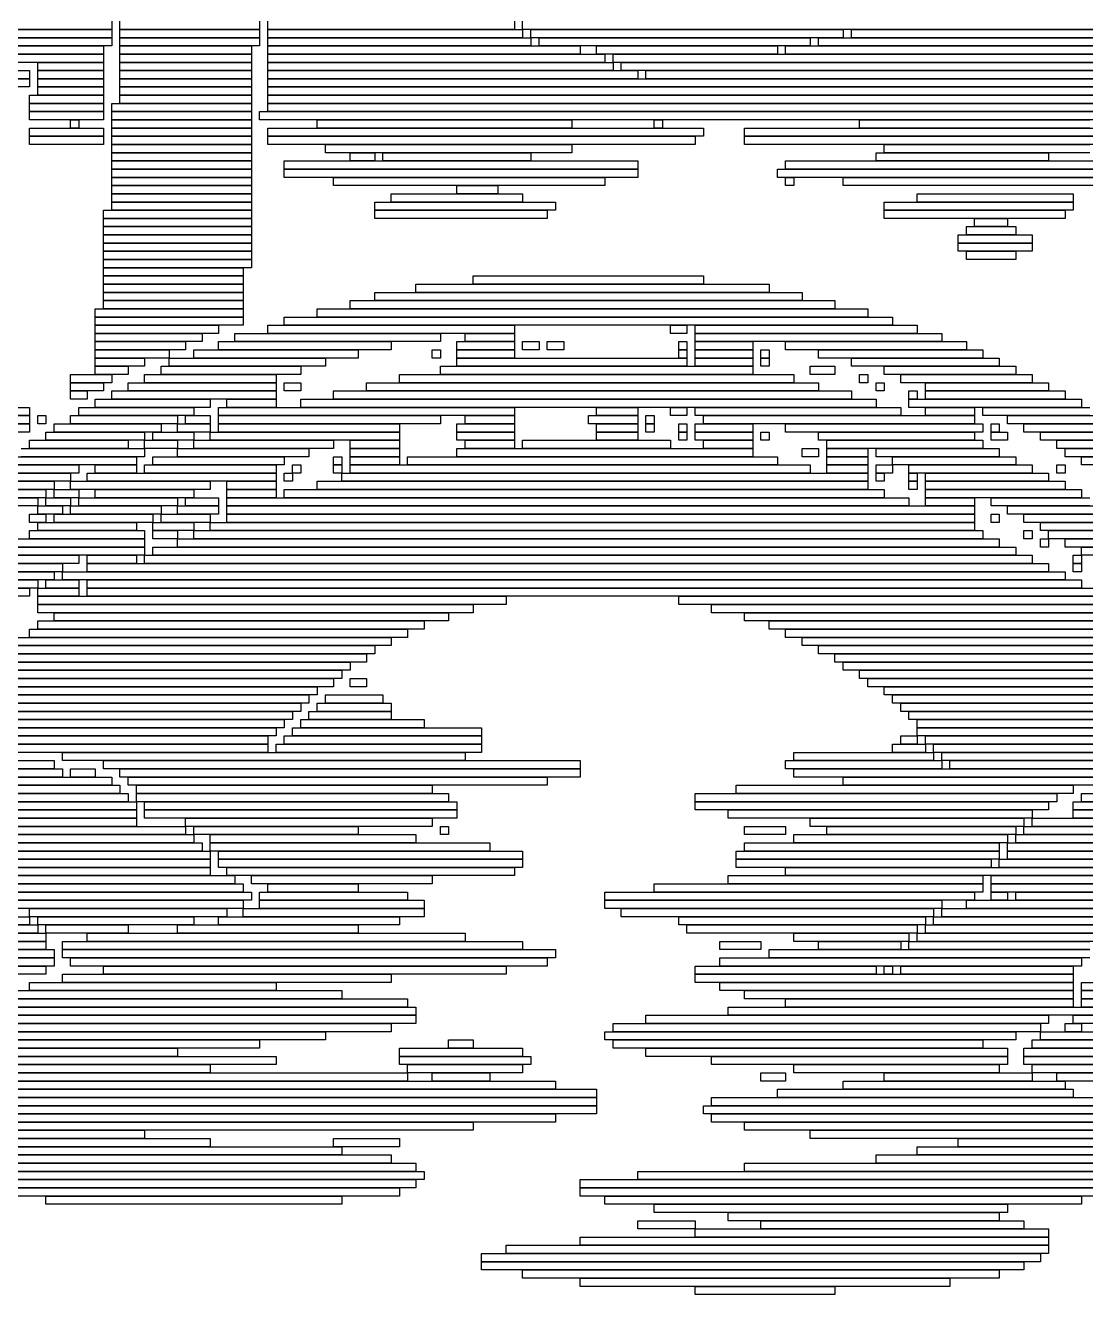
# Model space of a CAD drawing. Extents: x 291 to 733, y 317 to 719.
# Drawn here: x 405.5 to 534.5, y 317 to 471.5 of the extents above; entities that cross this region are included whole.
import ezdxf

# ---------------------------------------------------------------- set-up
doc = ezdxf.new("R2010")
doc.units = 0

msp = doc.modelspace()

# ---------------------------------------------------------------- linework, layer by layer
for p, q in [((416, 472), (416, 471)), ((417, 471), (417, 472)), ((434, 472), (434, 471)), ((435, 471), (435, 472)), ((465, 472), (465, 471)), ((466, 471), (466, 472)), ((381, 471), (416, 471)), ((416, 470), (381, 470)), ((381, 470), (416, 470)), ((416, 471), (385, 471)), ((416, 471), (416, 470)), ((416, 470), (416, 469)), ((434, 471), (417, 471)), ((417, 471), (434, 471)), ((417, 470), (417, 471)), ((434, 470), (417, 470)), ((417, 470), (434, 470)), ((417, 469), (417, 470)), ((434, 471), (434, 470)), ((434, 470), (434, 469)), ((465, 471), (435, 471)), ((435, 471), (466, 471)), ((435, 470), (435, 471)), ((466, 470), (435, 470)), ((435, 470), (467, 470)), ((435, 469), (435, 470)), ((543, 471), (466, 471)), ((466, 471), (466, 470)), ((467, 471), (505, 471)), ((467, 470), (467, 471)), ((505, 470), (467, 470)), ((467, 470), (467, 469)), ((468, 470), (501, 470)), ((468, 469), (468, 470)), ((501, 470), (501, 469)), ((502, 470), (543, 470)), ((502, 469), (502, 470)), ((505, 471), (505, 470)), ((506, 471), (543, 471)), ((506, 470), (506, 471)), ((543, 470), (506, 470)), ((416, 469), (381, 469)), ((381, 469), (415, 469)), ((415, 469), (415, 468)), ((434, 469), (417, 469)), ((417, 469), (433, 469)), ((417, 468), (417, 469)), ((433, 469), (433, 468)), ((467, 469), (435, 469)), ((435, 469), (473, 469)), ((435, 468), (435, 469)), ((501, 469), (468, 469)), ((473, 469), (473, 468)), ((475, 469), (497, 469)), ((475, 468), (475, 469)), ((497, 469), (497, 468)), ((498, 469), (543, 469)), ((498, 468), (498, 469)), ((543, 469), (502, 469)), ((415, 468), (381, 468)), ((384, 468), (415, 468)), ((415, 467), (384, 467)), ((407, 467), (415, 467)), ((407, 466), (407, 467)), ((415, 468), (415, 467)), ((415, 467), (415, 466)), ((433, 468), (417, 468)), ((417, 468), (433, 468)), ((417, 467), (417, 468)), ((433, 467), (417, 467)), ((417, 467), (433, 467)), ((417, 466), (417, 467)), ((433, 468), (433, 467)), ((433, 467), (433, 466)), ((473, 468), (435, 468)), ((435, 468), (476, 468)), ((435, 467), (435, 468)), ((476, 467), (435, 467)), ((435, 467), (477, 467)), ((435, 466), (435, 467)), ((497, 468), (475, 468)), ((476, 468), (476, 467)), ((477, 468), (543, 468)), ((477, 467), (477, 468)), ((543, 467), (477, 467)), ((477, 467), (477, 466)), ((478, 467), (543, 467)), ((478, 466), (478, 467)), ((543, 468), (498, 468)), ((404, 466), (406, 466)), ((406, 466), (406, 465)), ((415, 466), (407, 466)), ((407, 466), (415, 466)), ((407, 465), (407, 466)), ((415, 466), (415, 465)), ((433, 466), (417, 466)), ((417, 466), (433, 466)), ((417, 465), (417, 466)), ((433, 466), (433, 465)), ((477, 466), (435, 466)), ((435, 466), (480, 466)), ((435, 465), (435, 466)), ((543, 466), (478, 466)), ((480, 466), (480, 465)), ((481, 466), (543, 466)), ((481, 465), (481, 466)), ((403, 465), (406, 465)), ((406, 464), (403, 464)), ((406, 465), (404, 465)), ((406, 465), (406, 464)), ((415, 465), (407, 465)), ((407, 465), (415, 465)), ((407, 464), (407, 465)), ((415, 464), (407, 464)), ((407, 464), (415, 464)), ((407, 463), (407, 464)), ((415, 465), (415, 464)), ((415, 464), (415, 463)), ((433, 465), (417, 465)), ((417, 465), (433, 465)), ((417, 464), (417, 465)), ((433, 464), (417, 464)), ((417, 464), (433, 464)), ((417, 463), (417, 464)), ((433, 465), (433, 464)), ((433, 464), (433, 463)), ((480, 465), (435, 465)), ((435, 465), (544, 465)), ((435, 464), (435, 465)), ((544, 464), (435, 464)), ((435, 464), (544, 464)), ((435, 463), (435, 464)), ((543, 465), (481, 465)), ((406, 463), (415, 463)), ((406, 462), (406, 463)), ((415, 462), (406, 462)), ((406, 462), (415, 462)), ((406, 461), (406, 462)), ((415, 463), (407, 463)), ((415, 463), (415, 462)), ((415, 462), (415, 461)), ((416, 462), (433, 462)), ((416, 461), (416, 462)), ((433, 463), (417, 463)), ((417, 463), (433, 463)), ((417, 462), (417, 463)), ((433, 462), (417, 462)), ((433, 463), (433, 462)), ((433, 462), (433, 461)), ((544, 463), (435, 463)), ((435, 463), (544, 463)), ((435, 462), (435, 463)), ((544, 462), (435, 462)), ((435, 462), (544, 462)), ((435, 461), (435, 462)), ((415, 461), (406, 461)), ((406, 461), (415, 461)), ((406, 460), (406, 461)), ((415, 461), (415, 460)), ((433, 461), (416, 461)), ((416, 461), (433, 461)), ((416, 460), (416, 461)), ((433, 461), (433, 460)), ((434, 461), (544, 461)), ((434, 460), (434, 461)), ((544, 461), (435, 461)), ((415, 460), (406, 460)), ((406, 459), (415, 459)), ((406, 458), (406, 459)), ((411, 460), (412, 460)), ((411, 459), (411, 460)), ((412, 459), (411, 459)), ((412, 460), (412, 459)), ((415, 459), (415, 458)), ((433, 460), (416, 460)), ((416, 460), (433, 460)), ((416, 459), (416, 460)), ((433, 459), (416, 459)), ((416, 459), (433, 459)), ((416, 458), (416, 459)), ((433, 460), (433, 459)), ((433, 459), (433, 458)), ((544, 460), (434, 460)), ((435, 459), (488, 459)), ((435, 458), (435, 459)), ((441, 460), (472, 460)), ((441, 459), (441, 460)), ((472, 459), (441, 459)), ((472, 460), (472, 459)), ((482, 460), (483, 460)), ((482, 459), (482, 460)), ((483, 459), (482, 459)), ((483, 460), (483, 459)), ((488, 459), (488, 458)), ((493, 459), (544, 459)), ((493, 458), (493, 459)), ((507, 460), (535, 460)), ((507, 459), (507, 460)), ((535, 459), (507, 459)), ((415, 458), (406, 458)), ((406, 458), (415, 458)), ((406, 457), (406, 458)), ((415, 458), (415, 457)), ((433, 458), (416, 458)), ((416, 458), (433, 458)), ((416, 457), (416, 458)), ((433, 458), (433, 457)), ((488, 458), (435, 458)), ((435, 458), (487, 458)), ((435, 457), (435, 458)), ((487, 458), (487, 457)), ((544, 458), (493, 458)), ((493, 458), (543, 458)), ((493, 457), (493, 458)), ((415, 457), (406, 457)), ((433, 457), (416, 457)), ((416, 457), (433, 457)), ((416, 456), (416, 457)), ((433, 456), (416, 456)), ((416, 456), (433, 456)), ((416, 455), (416, 456)), ((433, 457), (433, 456)), ((433, 456), (433, 455)), ((487, 457), (435, 457)), ((442, 457), (472, 457)), ((442, 456), (442, 457)), ((472, 456), (442, 456)), ((445, 456), (448, 456)), ((445, 455), (445, 456)), ((448, 456), (448, 455)), ((449, 456), (467, 456)), ((449, 455), (449, 456)), ((467, 456), (467, 455)), ((472, 457), (472, 456)), ((543, 457), (493, 457)), ((509, 456), (530, 456)), ((509, 455), (509, 456)), ((510, 457), (535, 457)), ((510, 456), (510, 457)), ((535, 456), (510, 456)), ((530, 456), (530, 455)), ((433, 455), (416, 455)), ((416, 455), (433, 455)), ((416, 454), (416, 455)), ((433, 455), (433, 454)), ((437, 455), (480, 455)), ((437, 454), (437, 455)), ((448, 455), (445, 455)), ((467, 455), (449, 455)), ((480, 455), (480, 454)), ((498, 455), (541, 455)), ((498, 454), (498, 455)), ((530, 455), (509, 455)), ((433, 454), (416, 454)), ((416, 454), (433, 454)), ((416, 453), (416, 454)), ((433, 453), (416, 453)), ((416, 453), (433, 453)), ((416, 452), (416, 453)), ((433, 454), (433, 453)), ((433, 453), (433, 452)), ((480, 454), (437, 454)), ((437, 454), (480, 454)), ((437, 453), (437, 454)), ((480, 453), (437, 453)), ((443, 453), (476, 453)), ((443, 452), (443, 453)), ((476, 453), (476, 452)), ((480, 454), (480, 453)), ((497, 454), (542, 454)), ((497, 453), (497, 454)), ((542, 453), (497, 453)), ((541, 454), (498, 454)), ((498, 453), (499, 453)), ((498, 452), (498, 453)), ((499, 453), (499, 452)), ((505, 453), (539, 453)), ((505, 452), (505, 453)), ((433, 452), (416, 452)), ((416, 452), (433, 452)), ((416, 451), (416, 452)), ((433, 452), (433, 451)), ((476, 452), (443, 452)), ((458, 452), (463, 452)), ((458, 451), (458, 452)), ((463, 452), (463, 451)), ((499, 452), (498, 452)), ((539, 452), (505, 452)), ((433, 451), (416, 451)), ((416, 451), (433, 451)), ((416, 450), (416, 451)), ((433, 450), (416, 450)), ((416, 450), (433, 450)), ((416, 449), (416, 450)), ((433, 451), (433, 450)), ((433, 450), (433, 449)), ((448, 450), (470, 450)), ((448, 449), (448, 450)), ((450, 451), (466, 451)), ((450, 450), (450, 451)), ((466, 450), (450, 450)), ((463, 451), (458, 451)), ((466, 451), (466, 450)), ((470, 450), (470, 449)), ((510, 450), (533, 450)), ((510, 449), (510, 450)), ((514, 451), (533, 451)), ((514, 450), (514, 451)), ((533, 450), (514, 450)), ((533, 451), (533, 450)), ((533, 450), (533, 449)), ((415, 449), (433, 449)), ((415, 448), (415, 449)), ((433, 449), (416, 449)), ((433, 449), (433, 448)), ((470, 449), (448, 449)), ((448, 449), (469, 449)), ((448, 448), (448, 449)), ((469, 449), (469, 448)), ((533, 449), (510, 449)), ((510, 449), (532, 449)), ((510, 448), (510, 449)), ((532, 449), (532, 448)), ((433, 448), (415, 448)), ((415, 448), (433, 448)), ((415, 447), (415, 448)), ((433, 447), (415, 447)), ((415, 447), (433, 447)), ((415, 446), (415, 447)), ((433, 448), (433, 447)), ((433, 447), (433, 446)), ((469, 448), (448, 448)), ((532, 448), (510, 448)), ((520, 447), (526, 447)), ((520, 446), (520, 447)), ((521, 448), (525, 448)), ((521, 447), (521, 448)), ((525, 447), (521, 447)), ((525, 448), (525, 447)), ((526, 447), (526, 446)), ((433, 446), (415, 446)), ((415, 446), (433, 446)), ((415, 445), (415, 446)), ((433, 445), (415, 445)), ((415, 445), (433, 445)), ((415, 444), (415, 445)), ((433, 446), (433, 445)), ((433, 445), (433, 444)), ((519, 446), (528, 446)), ((519, 445), (519, 446)), ((528, 445), (519, 445)), ((519, 445), (528, 445)), ((519, 444), (519, 445)), ((526, 446), (520, 446)), ((528, 446), (528, 445)), ((528, 445), (528, 444)), ((433, 444), (415, 444)), ((415, 444), (433, 444)), ((415, 443), (415, 444)), ((433, 444), (433, 443)), ((528, 444), (519, 444)), ((520, 444), (526, 444)), ((520, 443), (520, 444)), ((526, 444), (526, 443)), ((433, 443), (415, 443)), ((415, 443), (433, 443)), ((415, 442), (415, 443)), ((433, 442), (415, 442)), ((415, 442), (432, 442)), ((415, 441), (415, 442)), ((432, 442), (432, 441)), ((433, 443), (433, 442)), ((526, 443), (520, 443)), ((432, 441), (415, 441)), ((415, 441), (432, 441)), ((415, 440), (415, 441)), ((432, 441), (432, 440)), ((460, 441), (488, 441)), ((460, 440), (460, 441)), ((488, 441), (488, 440)), ((432, 440), (415, 440)), ((415, 440), (432, 440)), ((415, 439), (415, 440)), ((432, 439), (415, 439)), ((415, 439), (432, 439)), ((415, 438), (415, 439)), ((432, 440), (432, 439)), ((432, 439), (432, 438)), ((448, 439), (500, 439)), ((448, 438), (448, 439)), ((453, 440), (496, 440)), ((453, 439), (453, 440)), ((496, 439), (453, 439)), ((488, 440), (460, 440)), ((496, 440), (496, 439)), ((500, 439), (500, 438)), ((432, 438), (415, 438)), ((415, 438), (432, 438)), ((415, 437), (415, 438)), ((432, 438), (432, 437)), ((445, 438), (504, 438)), ((445, 437), (445, 438)), ((500, 438), (448, 438)), ((504, 438), (504, 437)), ((414, 437), (432, 437)), ((414, 436), (414, 437)), ((432, 436), (414, 436)), ((414, 436), (432, 436)), ((414, 435), (414, 436)), ((432, 437), (415, 437)), ((432, 437), (432, 436)), ((432, 436), (432, 435)), ((437, 436), (511, 436)), ((437, 435), (437, 436)), ((441, 437), (508, 437)), ((441, 436), (441, 437)), ((508, 436), (441, 436)), ((504, 437), (445, 437)), ((508, 437), (508, 436)), ((511, 436), (511, 435)), ((432, 435), (414, 435)), ((414, 435), (429, 435)), ((414, 434), (414, 435)), ((429, 435), (429, 434)), ((435, 435), (465, 435)), ((435, 434), (435, 435)), ((511, 435), (437, 435)), ((465, 435), (465, 434)), ((484, 435), (486, 435)), ((484, 434), (484, 435)), ((486, 435), (486, 434)), ((487, 435), (514, 435)), ((487, 434), (487, 435)), ((514, 435), (514, 434)), ((429, 434), (414, 434)), ((414, 434), (427, 434)), ((414, 433), (414, 434)), ((427, 433), (414, 433)), ((414, 433), (425, 433)), ((414, 432), (414, 433)), ((425, 433), (425, 432)), ((427, 434), (427, 433)), ((429, 433), (450, 433)), ((429, 432), (429, 433)), ((431, 434), (456, 434)), ((431, 433), (431, 434)), ((456, 433), (431, 433)), ((465, 434), (435, 434)), ((450, 433), (450, 432)), ((456, 434), (456, 433)), ((458, 433), (465, 433)), ((458, 432), (458, 433)), ((459, 434), (465, 434)), ((459, 433), (459, 434)), ((465, 433), (459, 433)), ((465, 434), (465, 433)), ((465, 433), (465, 432)), ((466, 433), (468, 433)), ((466, 432), (466, 433)), ((468, 433), (468, 432)), ((469, 433), (471, 433)), ((469, 432), (469, 433)), ((471, 433), (471, 432)), ((486, 434), (484, 434)), ((485, 433), (486, 433)), ((485, 432), (485, 433)), ((486, 433), (486, 432)), ((514, 434), (487, 434)), ((487, 434), (517, 434)), ((487, 433), (487, 434)), ((517, 433), (487, 433)), ((487, 433), (494, 433)), ((487, 432), (487, 433)), ((494, 433), (494, 432)), ((498, 433), (520, 433)), ((498, 432), (498, 433)), ((517, 434), (517, 433)), ((520, 433), (520, 432)), ((425, 432), (414, 432)), ((414, 432), (423, 432)), ((414, 431), (414, 432)), ((423, 432), (423, 431)), ((426, 432), (446, 432)), ((426, 431), (426, 432)), ((450, 432), (429, 432)), ((446, 432), (446, 431)), ((455, 432), (456, 432)), ((455, 431), (455, 432)), ((456, 432), (456, 431)), ((465, 432), (458, 432)), ((458, 432), (465, 432)), ((458, 431), (458, 432)), ((465, 432), (465, 431)), ((468, 432), (466, 432)), ((471, 432), (469, 432)), ((486, 432), (485, 432)), ((485, 432), (486, 432)), ((485, 431), (485, 432)), ((486, 432), (486, 431)), ((494, 432), (487, 432)), ((487, 432), (494, 432)), ((487, 431), (487, 432)), ((494, 432), (494, 431)), ((495, 432), (496, 432)), ((495, 431), (495, 432)), ((496, 432), (496, 431)), ((520, 432), (498, 432)), ((502, 432), (522, 432)), ((502, 431), (502, 432)), ((522, 432), (522, 431)), ((423, 431), (414, 431)), ((414, 431), (420, 431)), ((414, 430), (414, 431)), ((420, 430), (414, 430)), ((414, 430), (418, 430)), ((414, 429), (414, 430)), ((418, 430), (418, 429)), ((420, 431), (420, 430)), ((422, 430), (439, 430)), ((422, 429), (422, 430)), ((423, 431), (442, 431)), ((423, 430), (423, 431)), ((442, 430), (423, 430)), ((446, 431), (426, 431)), ((439, 430), (439, 429)), ((442, 431), (442, 430)), ((456, 431), (455, 431)), ((456, 430), (494, 430)), ((456, 429), (456, 430)), ((465, 431), (458, 431)), ((458, 431), (486, 431)), ((458, 430), (458, 431)), ((486, 430), (458, 430)), ((486, 431), (485, 431)), ((486, 431), (486, 430)), ((494, 431), (487, 431)), ((487, 431), (494, 431)), ((487, 430), (487, 431)), ((494, 430), (487, 430)), ((494, 431), (494, 430)), ((494, 430), (494, 429)), ((496, 431), (495, 431)), ((495, 431), (496, 431)), ((495, 430), (495, 431)), ((496, 430), (495, 430)), ((496, 431), (496, 430)), ((501, 430), (504, 430)), ((501, 429), (501, 430)), ((522, 431), (502, 431)), ((504, 430), (504, 429)), ((506, 431), (524, 431)), ((506, 430), (506, 431)), ((524, 430), (506, 430)), ((510, 430), (526, 430)), ((510, 429), (510, 430)), ((524, 431), (524, 430)), ((526, 430), (526, 429)), ((411, 429), (416, 429)), ((411, 428), (411, 429)), ((416, 428), (411, 428)), ((411, 428), (415, 428)), ((411, 427), (411, 428)), ((418, 429), (414, 429)), ((415, 428), (415, 427)), ((416, 429), (416, 428)), ((418, 428), (436, 428)), ((418, 427), (418, 428)), ((420, 429), (436, 429)), ((420, 428), (420, 429)), ((436, 428), (420, 428)), ((439, 429), (422, 429)), ((436, 429), (436, 428)), ((436, 428), (436, 427)), ((437, 428), (439, 428)), ((437, 427), (437, 428)), ((439, 428), (439, 427)), ((447, 428), (502, 428)), ((447, 427), (447, 428)), ((451, 429), (499, 429)), ((451, 428), (451, 429)), ((499, 428), (451, 428)), ((494, 429), (456, 429)), ((499, 429), (499, 428)), ((504, 429), (501, 429)), ((502, 428), (502, 427)), ((507, 429), (508, 429)), ((507, 428), (507, 429)), ((508, 428), (507, 428)), ((508, 429), (508, 428)), ((509, 428), (510, 428)), ((509, 427), (509, 428)), ((526, 429), (510, 429)), ((510, 428), (510, 427)), ((512, 429), (528, 429)), ((512, 428), (512, 429)), ((528, 428), (512, 428)), ((515, 428), (530, 428)), ((515, 427), (515, 428)), ((528, 429), (528, 428)), ((530, 428), (530, 427)), ((415, 427), (411, 427)), ((411, 427), (413, 427)), ((411, 426), (411, 427)), ((413, 427), (413, 426)), ((416, 427), (436, 427)), ((416, 426), (416, 427)), ((436, 427), (418, 427)), ((436, 427), (436, 426)), ((439, 427), (437, 427)), ((443, 427), (506, 427)), ((443, 426), (443, 427)), ((502, 427), (447, 427)), ((506, 427), (506, 426)), ((510, 427), (509, 427)), ((513, 427), (514, 427)), ((513, 426), (513, 427)), ((514, 427), (514, 426)), ((530, 427), (515, 427)), ((515, 427), (532, 427)), ((515, 426), (515, 427)), ((532, 427), (532, 426)), ((363, 425), (406, 425)), ((406, 425), (406, 424)), ((413, 426), (411, 426)), ((412, 425), (426, 425)), ((412, 424), (412, 425)), ((414, 426), (428, 426)), ((414, 425), (414, 426)), ((428, 425), (414, 425)), ((436, 426), (416, 426)), ((426, 425), (426, 424)), ((428, 426), (428, 425)), ((429, 425), (465, 425)), ((429, 424), (429, 425)), ((430, 426), (436, 426)), ((430, 425), (430, 426)), ((436, 425), (430, 425)), ((436, 426), (436, 425)), ((439, 426), (509, 426)), ((439, 425), (439, 426)), ((509, 425), (439, 425)), ((506, 426), (443, 426)), ((465, 425), (465, 424)), ((475, 425), (480, 425)), ((475, 424), (475, 425)), ((480, 425), (480, 424)), ((484, 425), (486, 425)), ((484, 424), (484, 425)), ((486, 425), (486, 424)), ((487, 425), (512, 425)), ((487, 424), (487, 425)), ((509, 426), (509, 425)), ((512, 425), (512, 424)), ((514, 426), (513, 426)), ((513, 426), (534, 426)), ((513, 425), (513, 426)), ((534, 425), (513, 425)), ((532, 426), (515, 426)), ((515, 425), (521, 425)), ((515, 424), (515, 425)), ((521, 425), (521, 424)), ((522, 425), (535, 425)), ((522, 424), (522, 425)), ((534, 426), (534, 425)), ((406, 424), (363, 424)), ((371, 424), (406, 424)), ((406, 424), (406, 423)), ((407, 424), (408, 424)), ((407, 423), (407, 424)), ((408, 424), (408, 423)), ((411, 424), (424, 424)), ((411, 423), (411, 424)), ((426, 424), (412, 424)), ((424, 424), (424, 423)), ((425, 424), (428, 424)), ((425, 423), (425, 424)), ((428, 424), (428, 423)), ((465, 424), (429, 424)), ((429, 424), (456, 424)), ((429, 423), (429, 424)), ((456, 424), (456, 423)), ((459, 424), (465, 424)), ((459, 423), (459, 424)), ((465, 424), (465, 423)), ((474, 424), (480, 424)), ((474, 423), (474, 424)), ((480, 424), (475, 424)), ((480, 424), (480, 423)), ((481, 424), (482, 424)), ((481, 423), (481, 424)), ((482, 424), (482, 423)), ((486, 424), (484, 424)), ((512, 424), (487, 424)), ((488, 424), (521, 424)), ((488, 423), (488, 424)), ((521, 424), (515, 424)), ((521, 424), (521, 423)), ((535, 424), (522, 424)), ((525, 424), (537, 424)), ((525, 423), (525, 424)), ((370, 423), (406, 423)), ((406, 422), (370, 422)), ((406, 423), (371, 423)), ((406, 423), (406, 422)), ((408, 423), (407, 423)), ((408, 422), (420, 422)), ((408, 421), (408, 422)), ((409, 423), (422, 423)), ((409, 422), (409, 423)), ((422, 422), (409, 422)), ((424, 423), (411, 423)), ((420, 422), (420, 421)), ((421, 422), (426, 422)), ((421, 421), (421, 422)), ((422, 423), (422, 422)), ((424, 423), (428, 423)), ((424, 422), (424, 423)), ((428, 422), (424, 422)), ((428, 423), (425, 423)), ((426, 422), (426, 421)), ((428, 423), (428, 422)), ((428, 422), (451, 422)), ((428, 421), (428, 422)), ((456, 423), (429, 423)), ((429, 423), (451, 423)), ((429, 422), (429, 423)), ((451, 422), (429, 422)), ((451, 423), (451, 422)), ((451, 422), (451, 421)), ((458, 423), (465, 423)), ((458, 422), (458, 423)), ((465, 422), (458, 422)), ((458, 422), (465, 422)), ((458, 421), (458, 422)), ((465, 423), (459, 423)), ((465, 423), (465, 422)), ((465, 422), (465, 421)), ((480, 423), (474, 423)), ((475, 423), (480, 423)), ((475, 422), (475, 423)), ((480, 422), (475, 422)), ((475, 422), (480, 422)), ((475, 421), (475, 422)), ((480, 423), (480, 422)), ((480, 422), (480, 421)), ((482, 423), (481, 423)), ((481, 423), (482, 423)), ((481, 422), (481, 423)), ((482, 422), (481, 422)), ((482, 423), (482, 422)), ((485, 423), (486, 423)), ((485, 422), (485, 423)), ((486, 422), (485, 422)), ((485, 422), (486, 422)), ((485, 421), (485, 422)), ((486, 423), (486, 422)), ((486, 422), (486, 421)), ((487, 423), (494, 423)), ((487, 422), (487, 423)), ((494, 422), (487, 422)), ((487, 422), (494, 422)), ((487, 421), (487, 422)), ((521, 423), (488, 423)), ((494, 423), (494, 422)), ((494, 422), (494, 421)), ((495, 422), (496, 422)), ((495, 421), (495, 422)), ((496, 422), (496, 421)), ((498, 423), (522, 423)), ((498, 422), (498, 423)), ((522, 422), (498, 422)), ((502, 422), (521, 422)), ((502, 421), (502, 422)), ((521, 422), (521, 421)), ((522, 423), (522, 422)), ((523, 423), (524, 423)), ((523, 422), (523, 423)), ((524, 422), (523, 422)), ((523, 422), (525, 422)), ((523, 421), (523, 422)), ((524, 423), (524, 422)), ((537, 423), (525, 423)), ((525, 422), (525, 421)), ((527, 423), (539, 423)), ((527, 422), (527, 423)), ((539, 422), (527, 422)), ((529, 422), (541, 422)), ((529, 421), (529, 422)), ((406, 421), (418, 421)), ((406, 420), (406, 421)), ((420, 421), (408, 421)), ((418, 421), (418, 420)), ((420, 421), (424, 421)), ((420, 420), (420, 421)), ((426, 421), (421, 421)), ((424, 421), (424, 420)), ((426, 421), (443, 421)), ((426, 420), (426, 421)), ((451, 421), (428, 421)), ((443, 421), (443, 420)), ((445, 421), (451, 421)), ((445, 420), (445, 421)), ((451, 421), (451, 420)), ((465, 421), (458, 421)), ((459, 421), (465, 421)), ((459, 420), (459, 421)), ((465, 421), (465, 420)), ((466, 421), (484, 421)), ((466, 420), (466, 421)), ((480, 421), (475, 421)), ((484, 421), (484, 420)), ((486, 421), (485, 421)), ((494, 421), (487, 421)), ((488, 421), (494, 421)), ((488, 420), (488, 421)), ((494, 421), (494, 420)), ((496, 421), (495, 421)), ((521, 421), (502, 421)), ((503, 421), (522, 421)), ((503, 420), (503, 421)), ((522, 421), (522, 420)), ((525, 421), (523, 421)), ((541, 421), (529, 421)), ((531, 421), (542, 421)), ((531, 420), (531, 421)), ((398, 419), (419, 419)), ((405, 420), (420, 420)), ((420, 419), (405, 419)), ((418, 420), (406, 420)), ((419, 419), (419, 418)), ((424, 420), (420, 420)), ((420, 420), (420, 419)), ((421, 419), (437, 419)), ((421, 418), (421, 419)), ((424, 420), (440, 420)), ((424, 419), (424, 420)), ((440, 419), (424, 419)), ((443, 420), (426, 420)), ((437, 419), (437, 418)), ((440, 420), (440, 419)), ((443, 419), (444, 419)), ((443, 418), (443, 419)), ((444, 419), (444, 418)), ((451, 420), (445, 420)), ((445, 420), (451, 420)), ((445, 419), (445, 420)), ((451, 419), (445, 419)), ((445, 419), (451, 419)), ((445, 418), (445, 419)), ((451, 420), (451, 419)), ((451, 419), (451, 418)), ((452, 419), (497, 419)), ((452, 418), (452, 419)), ((458, 420), (494, 420)), ((458, 419), (458, 420)), ((494, 419), (458, 419)), ((465, 420), (459, 420)), ((484, 420), (466, 420)), ((494, 420), (488, 420)), ((494, 420), (494, 419)), ((497, 419), (497, 418)), ((500, 420), (502, 420)), ((500, 419), (500, 420)), ((502, 419), (500, 419)), ((502, 420), (502, 419)), ((522, 420), (503, 420)), ((503, 420), (508, 420)), ((503, 419), (503, 420)), ((508, 419), (503, 419)), ((503, 419), (508, 419)), ((503, 418), (503, 419)), ((508, 420), (508, 419)), ((508, 419), (508, 418)), ((509, 420), (524, 420)), ((509, 419), (509, 420)), ((524, 419), (509, 419)), ((511, 419), (526, 419)), ((511, 418), (511, 419)), ((524, 420), (524, 419)), ((526, 419), (526, 418)), ((542, 420), (531, 420)), ((532, 420), (543, 420)), ((532, 419), (532, 420)), ((543, 419), (532, 419)), ((534, 419), (545, 419)), ((534, 418), (534, 419)), ((397, 418), (412, 418)), ((419, 418), (398, 418)), ((412, 418), (412, 417)), ((414, 418), (419, 418)), ((414, 417), (414, 418)), ((419, 418), (419, 417)), ((420, 418), (436, 418)), ((420, 417), (420, 418)), ((437, 418), (421, 418)), ((436, 418), (436, 417)), ((438, 418), (439, 418)), ((438, 417), (438, 418)), ((439, 418), (439, 417)), ((444, 418), (443, 418)), ((443, 418), (444, 418)), ((443, 417), (443, 418)), ((444, 418), (444, 417)), ((451, 418), (445, 418)), ((445, 418), (501, 418)), ((445, 417), (445, 418)), ((497, 418), (452, 418)), ((501, 418), (501, 417)), ((508, 418), (503, 418)), ((503, 418), (508, 418)), ((503, 417), (503, 418)), ((508, 418), (508, 417)), ((509, 418), (511, 418)), ((509, 417), (509, 418)), ((526, 418), (511, 418)), ((511, 418), (511, 417)), ((513, 418), (528, 418)), ((513, 417), (513, 418)), ((528, 418), (528, 417)), ((531, 418), (532, 418)), ((531, 417), (531, 418)), ((532, 418), (532, 417)), ((545, 418), (534, 418)), ((412, 417), (397, 417)), ((398, 417), (411, 417)), ((411, 416), (398, 416)), ((398, 416), (409, 416)), ((409, 416), (409, 415)), ((411, 417), (411, 416)), ((411, 416), (428, 416)), ((411, 415), (411, 416)), ((413, 417), (436, 417)), ((413, 416), (413, 417)), ((436, 416), (413, 416)), ((419, 417), (414, 417)), ((436, 417), (420, 417)), ((428, 416), (428, 415)), ((430, 416), (436, 416)), ((430, 415), (430, 416)), ((436, 417), (436, 416)), ((436, 416), (436, 415)), ((437, 417), (438, 417)), ((437, 416), (437, 417)), ((438, 416), (437, 416)), ((439, 417), (438, 417)), ((438, 417), (438, 416)), ((441, 416), (508, 416)), ((441, 415), (441, 416)), ((444, 417), (443, 417)), ((444, 417), (508, 417)), ((444, 416), (444, 417)), ((508, 416), (444, 416)), ((501, 417), (445, 417)), ((508, 417), (503, 417)), ((508, 417), (508, 416)), ((508, 416), (508, 415)), ((511, 417), (509, 417)), ((509, 417), (510, 417)), ((509, 416), (509, 417)), ((510, 416), (509, 416)), ((510, 417), (510, 416)), ((528, 417), (513, 417)), ((513, 417), (514, 417)), ((513, 416), (513, 417)), ((514, 416), (513, 416)), ((513, 416), (514, 416)), ((513, 415), (513, 416)), ((514, 417), (514, 416)), ((514, 416), (514, 415)), ((515, 417), (530, 417)), ((515, 416), (515, 417)), ((530, 416), (515, 416)), ((515, 416), (532, 416)), ((515, 415), (515, 416)), ((530, 417), (530, 416)), ((532, 417), (531, 417)), ((532, 416), (532, 415)), ((396, 415), (408, 415)), ((409, 415), (398, 415)), ((408, 415), (408, 414)), ((409, 415), (412, 415)), ((409, 414), (409, 415)), ((428, 415), (411, 415)), ((412, 415), (412, 414)), ((414, 415), (426, 415)), ((414, 414), (414, 415)), ((426, 415), (426, 414)), ((436, 415), (430, 415)), ((430, 415), (436, 415)), ((430, 414), (430, 415)), ((436, 415), (436, 414)), ((437, 415), (510, 415)), ((437, 414), (437, 415)), ((508, 415), (441, 415)), ((510, 415), (510, 414)), ((514, 415), (513, 415)), ((532, 415), (515, 415)), ((515, 415), (534, 415)), ((515, 414), (515, 415)), ((534, 415), (534, 414)), ((408, 414), (396, 414)), ((396, 414), (407, 414)), ((407, 413), (396, 413)), ((407, 414), (407, 413)), ((407, 413), (410, 413)), ((407, 412), (407, 413)), ((408, 414), (411, 414)), ((408, 413), (408, 414)), ((411, 413), (408, 413)), ((412, 414), (409, 414)), ((410, 413), (410, 412)), ((411, 414), (411, 413)), ((411, 413), (422, 413)), ((411, 412), (411, 413)), ((412, 414), (424, 414)), ((412, 413), (412, 414)), ((424, 413), (412, 413)), ((426, 414), (414, 414)), ((422, 413), (422, 412)), ((424, 414), (424, 413)), ((424, 413), (429, 413)), ((424, 412), (424, 413)), ((425, 414), (429, 414)), ((425, 413), (425, 414)), ((429, 413), (425, 413)), ((429, 414), (429, 413)), ((429, 413), (429, 412)), ((436, 414), (430, 414)), ((430, 414), (513, 414)), ((430, 413), (430, 414)), ((513, 413), (430, 413)), ((430, 413), (521, 413)), ((430, 412), (430, 413)), ((510, 414), (437, 414)), ((513, 414), (513, 413)), ((534, 414), (515, 414)), ((515, 414), (521, 414)), ((515, 413), (515, 414)), ((521, 413), (515, 413)), ((521, 414), (521, 413)), ((521, 413), (521, 412)), ((523, 414), (535, 414)), ((523, 413), (523, 414)), ((535, 413), (523, 413)), ((525, 413), (541, 413)), ((525, 412), (525, 413)), ((406, 412), (408, 412)), ((406, 411), (406, 412)), ((408, 411), (406, 411)), ((410, 412), (407, 412)), ((407, 411), (419, 411)), ((407, 410), (407, 411)), ((408, 412), (408, 411)), ((409, 412), (421, 412)), ((409, 411), (409, 412)), ((421, 411), (409, 411)), ((422, 412), (411, 412)), ((419, 411), (419, 410)), ((421, 412), (421, 411)), ((421, 411), (426, 411)), ((421, 410), (421, 411)), ((422, 412), (428, 412)), ((422, 411), (422, 412)), ((428, 411), (422, 411)), ((429, 412), (424, 412)), ((426, 411), (426, 410)), ((428, 412), (428, 411)), ((428, 411), (521, 411)), ((428, 410), (428, 411)), ((521, 412), (430, 412)), ((430, 412), (521, 412)), ((430, 411), (430, 412)), ((521, 411), (430, 411)), ((521, 412), (521, 411)), ((521, 411), (521, 410)), ((523, 412), (524, 412)), ((523, 411), (523, 412)), ((524, 411), (523, 411)), ((524, 412), (524, 411)), ((541, 412), (525, 412)), ((527, 412), (541, 412)), ((527, 411), (527, 412)), ((541, 411), (527, 411)), ((529, 411), (541, 411)), ((529, 410), (529, 411)), ((406, 410), (420, 410)), ((406, 409), (406, 410)), ((419, 410), (407, 410)), ((420, 410), (420, 409)), ((426, 410), (421, 410)), ((421, 410), (424, 410)), ((421, 409), (421, 410)), ((424, 410), (424, 409)), ((426, 410), (522, 410)), ((426, 409), (426, 410)), ((521, 410), (428, 410)), ((522, 410), (522, 409)), ((527, 410), (528, 410)), ((527, 409), (527, 410)), ((528, 410), (528, 409)), ((541, 410), (529, 410)), ((530, 410), (542, 410)), ((530, 409), (530, 410)), ((398, 409), (420, 409)), ((420, 408), (398, 408)), ((398, 408), (420, 408)), ((420, 409), (406, 409)), ((420, 409), (420, 408)), ((420, 408), (420, 407)), ((424, 409), (421, 409)), ((421, 408), (526, 408)), ((421, 407), (421, 408)), ((424, 409), (524, 409)), ((424, 408), (424, 409)), ((524, 408), (424, 408)), ((522, 409), (426, 409)), ((524, 409), (524, 408)), ((526, 408), (526, 407)), ((528, 409), (527, 409)), ((529, 409), (530, 409)), ((529, 408), (529, 409)), ((530, 408), (529, 408)), ((542, 409), (530, 409)), ((530, 409), (530, 408)), ((532, 409), (543, 409)), ((532, 408), (532, 409)), ((543, 408), (532, 408)), ((534, 408), (545, 408)), ((534, 407), (534, 408)), ((420, 407), (398, 407)), ((398, 407), (412, 407)), ((412, 407), (412, 406)), ((413, 407), (419, 407)), ((413, 406), (413, 407)), ((419, 407), (419, 406)), ((420, 407), (528, 407)), ((420, 406), (420, 407)), ((526, 407), (421, 407)), ((528, 407), (528, 406)), ((533, 407), (534, 407)), ((533, 406), (533, 407)), ((545, 407), (534, 407)), ((534, 407), (534, 406)), ((412, 406), (398, 406)), ((398, 406), (410, 406)), ((410, 405), (398, 405)), ((398, 405), (409, 405)), ((409, 405), (409, 404)), ((410, 406), (410, 405)), ((410, 405), (532, 405)), ((410, 404), (410, 405)), ((419, 406), (413, 406)), ((413, 406), (530, 406)), ((413, 405), (413, 406)), ((530, 405), (413, 405)), ((528, 406), (420, 406)), ((530, 406), (530, 405)), ((532, 405), (532, 404)), ((534, 406), (533, 406)), ((533, 406), (534, 406)), ((533, 405), (533, 406)), ((534, 405), (533, 405)), ((534, 406), (534, 405)), ((409, 404), (398, 404)), ((398, 404), (407, 404)), ((407, 404), (407, 403)), ((408, 404), (412, 404)), ((408, 403), (408, 404)), ((532, 404), (410, 404)), ((412, 404), (412, 403)), ((413, 404), (534, 404)), ((413, 403), (413, 404)), ((534, 404), (534, 403)), ((407, 403), (398, 403)), ((398, 403), (406, 403)), ((406, 402), (398, 402)), ((406, 403), (406, 402)), ((407, 403), (412, 403)), ((407, 402), (407, 403)), ((412, 402), (407, 402)), ((407, 402), (464, 402)), ((407, 401), (407, 402)), ((412, 403), (408, 403)), ((412, 403), (412, 402)), ((534, 403), (413, 403)), ((413, 403), (541, 403)), ((413, 402), (413, 403)), ((541, 402), (413, 402)), ((464, 402), (464, 401)), ((485, 402), (542, 402)), ((485, 401), (485, 402)), ((464, 401), (407, 401)), ((407, 401), (460, 401)), ((407, 400), (407, 401)), ((460, 401), (460, 400)), ((542, 401), (485, 401)), ((489, 401), (542, 401)), ((489, 400), (489, 401)), ((460, 400), (407, 400)), ((407, 399), (454, 399)), ((407, 398), (407, 399)), ((409, 400), (457, 400)), ((409, 399), (409, 400)), ((457, 399), (409, 399)), ((454, 399), (454, 398)), ((457, 400), (457, 399)), ((542, 400), (489, 400)), ((493, 400), (542, 400)), ((493, 399), (493, 400)), ((542, 399), (493, 399)), ((496, 399), (541, 399)), ((496, 398), (496, 399)), ((406, 398), (452, 398)), ((406, 397), (406, 398)), ((454, 398), (407, 398)), ((452, 398), (452, 397)), ((541, 398), (496, 398)), ((498, 398), (543, 398)), ((498, 397), (498, 398)), ((398, 397), (450, 397)), ((450, 396), (398, 396)), ((398, 396), (448, 396)), ((452, 397), (406, 397)), ((448, 396), (448, 395)), ((450, 397), (450, 396)), ((543, 397), (498, 397)), ((500, 397), (544, 397)), ((500, 396), (500, 397)), ((544, 396), (500, 396)), ((502, 396), (545, 396)), ((502, 395), (502, 396)), ((448, 395), (398, 395)), ((398, 395), (447, 395)), ((447, 394), (398, 394)), ((398, 394), (445, 394)), ((445, 394), (445, 393)), ((447, 395), (447, 394)), ((545, 395), (502, 395)), ((504, 395), (549, 395)), ((504, 394), (504, 395)), ((549, 394), (504, 394)), ((505, 394), (548, 394)), ((505, 393), (505, 394)), ((445, 393), (398, 393)), ((398, 393), (444, 393)), ((444, 393), (444, 392)), ((548, 393), (505, 393)), ((507, 393), (549, 393)), ((507, 392), (507, 393)), ((444, 392), (398, 392)), ((398, 392), (443, 392)), ((443, 391), (398, 391)), ((398, 391), (441, 391)), ((441, 391), (441, 390)), ((443, 392), (443, 391)), ((445, 392), (447, 392)), ((445, 391), (445, 392)), ((447, 391), (445, 391)), ((447, 392), (447, 391)), ((549, 392), (507, 392)), ((508, 392), (551, 392)), ((508, 391), (508, 392)), ((551, 391), (508, 391)), ((510, 391), (570, 391)), ((510, 390), (510, 391)), ((374, 390), (440, 390)), ((441, 390), (398, 390)), ((440, 390), (440, 389)), ((442, 390), (449, 390)), ((442, 389), (442, 390)), ((449, 390), (449, 389)), ((570, 390), (510, 390)), ((511, 390), (559, 390)), ((511, 389), (511, 390)), ((440, 389), (374, 389)), ((374, 389), (439, 389)), ((439, 388), (374, 388)), ((375, 388), (438, 388)), ((438, 388), (438, 387)), ((439, 389), (439, 388)), ((440, 388), (450, 388)), ((440, 387), (440, 388)), ((441, 389), (450, 389)), ((441, 388), (441, 389)), ((450, 388), (441, 388)), ((449, 389), (442, 389)), ((450, 389), (450, 388)), ((450, 388), (450, 387)), ((559, 389), (511, 389)), ((512, 389), (559, 389)), ((512, 388), (512, 389)), ((559, 388), (512, 388)), ((513, 388), (559, 388)), ((513, 387), (513, 388)), ((438, 387), (375, 387)), ((380, 387), (437, 387)), ((437, 387), (437, 386)), ((439, 387), (454, 387)), ((439, 386), (439, 387)), ((450, 387), (440, 387)), ((454, 387), (454, 386)), ((559, 387), (513, 387)), ((514, 387), (559, 387)), ((514, 386), (514, 387)), ((437, 386), (380, 386)), ((381, 386), (436, 386)), ((436, 385), (381, 385)), ((383, 385), (435, 385)), ((435, 385), (435, 384)), ((436, 386), (436, 385)), ((437, 385), (461, 385)), ((437, 384), (437, 385)), ((438, 386), (461, 386)), ((438, 385), (438, 386)), ((461, 385), (438, 385)), ((454, 386), (439, 386)), ((461, 386), (461, 385)), ((461, 385), (461, 384)), ((512, 385), (514, 385)), ((512, 384), (512, 385)), ((559, 386), (514, 386)), ((514, 386), (559, 386)), ((514, 385), (514, 386)), ((559, 385), (514, 385)), ((514, 385), (514, 384)), ((515, 385), (559, 385)), ((515, 384), (515, 385)), ((435, 384), (383, 384)), ((384, 384), (435, 384)), ((435, 384), (435, 383)), ((436, 384), (461, 384)), ((436, 383), (436, 384)), ((461, 384), (437, 384)), ((461, 384), (461, 383)), ((511, 384), (515, 384)), ((511, 383), (511, 384)), ((514, 384), (512, 384)), ((559, 384), (515, 384)), ((515, 384), (515, 383)), ((516, 384), (559, 384)), ((516, 383), (516, 384)), ((435, 383), (384, 383)), ((401, 382), (409, 382)), ((409, 382), (409, 381)), ((410, 383), (459, 383)), ((410, 382), (410, 383)), ((459, 382), (410, 382)), ((415, 382), (473, 382)), ((415, 381), (415, 382)), ((461, 383), (436, 383)), ((459, 383), (459, 382)), ((473, 382), (473, 381)), ((498, 382), (517, 382)), ((498, 381), (498, 382)), ((499, 383), (516, 383)), ((499, 382), (499, 383)), ((516, 382), (499, 382)), ((515, 383), (511, 383)), ((559, 383), (516, 383)), ((516, 383), (516, 382)), ((517, 383), (567, 383)), ((517, 382), (517, 383)), ((567, 382), (517, 382)), ((517, 382), (517, 381)), ((518, 382), (566, 382)), ((518, 381), (518, 382)), ((386, 381), (410, 381)), ((409, 381), (401, 381)), ((410, 381), (410, 380)), ((411, 381), (414, 381)), ((411, 380), (411, 381)), ((414, 381), (414, 380)), ((473, 381), (415, 381)), ((417, 381), (473, 381)), ((417, 380), (417, 381)), ((473, 381), (473, 380)), ((517, 381), (498, 381)), ((499, 381), (566, 381)), ((499, 380), (499, 381)), ((566, 381), (518, 381)), ((410, 380), (386, 380)), ((386, 380), (416, 380)), ((416, 379), (386, 379)), ((387, 379), (417, 379)), ((414, 380), (411, 380)), ((416, 380), (416, 379)), ((473, 380), (417, 380)), ((417, 379), (417, 378)), ((418, 380), (469, 380)), ((418, 379), (418, 380)), ((469, 379), (418, 379)), ((419, 379), (455, 379)), ((419, 378), (419, 379)), ((455, 379), (455, 378)), ((469, 380), (469, 379)), ((492, 379), (533, 379)), ((492, 378), (492, 379)), ((566, 380), (499, 380)), ((505, 380), (536, 380)), ((505, 379), (505, 380)), ((536, 379), (505, 379)), ((533, 379), (533, 378)), ((417, 378), (387, 378)), ((387, 378), (418, 378)), ((418, 377), (387, 377)), ((387, 377), (419, 377)), ((418, 378), (418, 377)), ((455, 378), (419, 378)), ((419, 378), (457, 378)), ((419, 377), (419, 378)), ((457, 377), (419, 377)), ((419, 377), (419, 376)), ((420, 377), (458, 377)), ((420, 376), (420, 377)), ((457, 378), (457, 377)), ((458, 377), (458, 376)), ((487, 378), (531, 378)), ((487, 377), (487, 378)), ((531, 377), (487, 377)), ((487, 377), (530, 377)), ((487, 376), (487, 377)), ((533, 378), (492, 378)), ((530, 377), (530, 376)), ((531, 378), (531, 377)), ((533, 377), (553, 377)), ((533, 376), (533, 377)), ((534, 378), (550, 378)), ((534, 377), (534, 378)), ((550, 377), (534, 377)), ((419, 376), (387, 376)), ((387, 376), (419, 376)), ((419, 376), (419, 375)), ((458, 376), (420, 376)), ((420, 376), (458, 376)), ((420, 375), (420, 376)), ((458, 376), (458, 375)), ((530, 376), (487, 376)), ((491, 376), (528, 376)), ((491, 375), (491, 376)), ((528, 376), (528, 375)), ((553, 376), (533, 376)), ((533, 376), (567, 376)), ((533, 375), (533, 376)), ((419, 375), (387, 375)), ((387, 375), (419, 375)), ((419, 374), (387, 374)), ((388, 374), (425, 374)), ((419, 375), (419, 374)), ((458, 375), (420, 375)), ((425, 375), (455, 375)), ((425, 374), (425, 375)), ((455, 374), (425, 374)), ((425, 374), (425, 373)), ((426, 374), (446, 374)), ((426, 373), (426, 374)), ((446, 374), (446, 373)), ((455, 375), (455, 374)), ((456, 374), (457, 374)), ((456, 373), (456, 374)), ((457, 374), (457, 373)), ((528, 375), (491, 375)), ((493, 374), (498, 374)), ((493, 373), (493, 374)), ((498, 374), (498, 373)), ((501, 375), (527, 375)), ((501, 374), (501, 375)), ((527, 374), (501, 374)), ((503, 374), (526, 374)), ((503, 373), (503, 374)), ((526, 374), (526, 373)), ((527, 375), (527, 374)), ((527, 374), (567, 374)), ((527, 373), (527, 374)), ((528, 375), (567, 375)), ((528, 374), (528, 375)), ((567, 374), (528, 374)), ((567, 375), (533, 375)), ((425, 373), (388, 373)), ((389, 373), (426, 373)), ((446, 373), (426, 373)), ((426, 373), (426, 372)), ((428, 373), (453, 373)), ((428, 372), (428, 373)), ((453, 373), (453, 372)), ((457, 373), (456, 373)), ((498, 373), (493, 373)), ((499, 373), (525, 373)), ((499, 372), (499, 373)), ((526, 373), (503, 373)), ((525, 373), (525, 372)), ((526, 373), (566, 373)), ((526, 372), (526, 373)), ((567, 373), (527, 373)), ((426, 372), (389, 372)), ((397, 372), (427, 372)), ((427, 371), (397, 371)), ((398, 371), (428, 371)), ((427, 372), (427, 371)), ((453, 372), (428, 372)), ((428, 372), (462, 372)), ((428, 371), (428, 372)), ((462, 371), (428, 371)), ((428, 371), (428, 370)), ((429, 371), (466, 371)), ((429, 370), (429, 371)), ((462, 372), (462, 371)), ((466, 371), (466, 370)), ((492, 371), (524, 371)), ((492, 370), (492, 371)), ((493, 372), (524, 372)), ((493, 371), (493, 372)), ((524, 371), (493, 371)), ((525, 372), (499, 372)), ((524, 372), (524, 371)), ((524, 371), (524, 370)), ((525, 372), (565, 372)), ((525, 371), (525, 372)), ((565, 371), (525, 371)), ((525, 371), (564, 371)), ((525, 370), (525, 371)), ((566, 372), (526, 372)), ((428, 370), (398, 370)), ((400, 370), (428, 370)), ((428, 370), (428, 369)), ((466, 370), (429, 370)), ((429, 370), (466, 370)), ((429, 369), (429, 370)), ((466, 370), (466, 369)), ((524, 370), (492, 370)), ((492, 370), (523, 370)), ((492, 369), (492, 370)), ((523, 370), (523, 369)), ((524, 370), (552, 370)), ((524, 369), (524, 370)), ((564, 370), (525, 370)), ((428, 369), (400, 369)), ((400, 369), (428, 369)), ((428, 368), (400, 368)), ((401, 368), (431, 368)), ((428, 369), (428, 368)), ((466, 369), (429, 369)), ((430, 369), (465, 369)), ((430, 368), (430, 369)), ((465, 368), (430, 368)), ((431, 368), (431, 367)), ((433, 368), (455, 368)), ((433, 367), (433, 368)), ((455, 368), (455, 367)), ((465, 369), (465, 368)), ((491, 368), (522, 368)), ((491, 367), (491, 368)), ((523, 369), (492, 369)), ((498, 369), (550, 369)), ((498, 368), (498, 369)), ((550, 368), (498, 368)), ((522, 368), (522, 367)), ((523, 368), (548, 368)), ((523, 367), (523, 368)), ((552, 369), (524, 369)), ((431, 367), (401, 367)), ((401, 367), (432, 367)), ((432, 367), (432, 366)), ((455, 367), (433, 367)), ((435, 367), (446, 367)), ((435, 366), (435, 367)), ((446, 367), (446, 366)), ((482, 367), (522, 367)), ((482, 366), (482, 367)), ((522, 367), (491, 367)), ((522, 367), (522, 366)), ((548, 367), (523, 367)), ((523, 367), (548, 367)), ((523, 366), (523, 367)), ((432, 366), (401, 366)), ((402, 366), (433, 366)), ((433, 365), (402, 365)), ((404, 365), (432, 365)), ((432, 365), (432, 364)), ((433, 366), (433, 365)), ((434, 366), (452, 366)), ((434, 365), (434, 366)), ((452, 365), (434, 365)), ((434, 365), (454, 365)), ((434, 364), (434, 365)), ((446, 366), (435, 366)), ((452, 366), (452, 365)), ((454, 365), (454, 364)), ((476, 366), (521, 366)), ((476, 365), (476, 366)), ((521, 365), (476, 365)), ((476, 365), (517, 365)), ((476, 364), (476, 365)), ((522, 366), (482, 366)), ((517, 365), (517, 364)), ((520, 365), (546, 365)), ((520, 364), (520, 365)), ((521, 366), (521, 365)), ((548, 366), (523, 366)), ((523, 366), (525, 366)), ((523, 365), (523, 366)), ((525, 365), (523, 365)), ((525, 366), (525, 365)), ((526, 366), (547, 366)), ((526, 365), (526, 366)), ((547, 365), (526, 365)), ((432, 364), (404, 364)), ((406, 364), (430, 364)), ((406, 363), (406, 364)), ((430, 364), (430, 363)), ((432, 364), (454, 364)), ((432, 363), (432, 364)), ((454, 364), (434, 364)), ((454, 364), (454, 363)), ((517, 364), (476, 364)), ((478, 364), (516, 364)), ((478, 363), (478, 364)), ((516, 364), (516, 363)), ((517, 364), (540, 364)), ((517, 363), (517, 364)), ((546, 364), (520, 364)), ((326, 363), (406, 363)), ((406, 362), (326, 362)), ((328, 362), (407, 362)), ((430, 363), (406, 363)), ((406, 363), (406, 362)), ((407, 363), (426, 363)), ((407, 362), (407, 363)), ((426, 362), (407, 362)), ((407, 362), (407, 361)), ((408, 362), (418, 362)), ((408, 361), (408, 362)), ((418, 362), (418, 361)), ((424, 362), (446, 362)), ((424, 361), (424, 362)), ((426, 363), (426, 362)), ((429, 363), (451, 363)), ((429, 362), (429, 363)), ((451, 362), (429, 362)), ((454, 363), (432, 363)), ((446, 362), (446, 361)), ((451, 363), (451, 362)), ((516, 363), (478, 363)), ((485, 363), (515, 363)), ((485, 362), (485, 363)), ((515, 362), (485, 362)), ((486, 362), (514, 362)), ((486, 361), (486, 362)), ((514, 362), (514, 361)), ((515, 363), (515, 362)), ((515, 362), (537, 362)), ((515, 361), (515, 362)), ((516, 363), (539, 363)), ((516, 362), (516, 363)), ((539, 362), (516, 362)), ((540, 363), (517, 363)), ((407, 361), (328, 361)), ((330, 361), (408, 361)), ((408, 360), (330, 360)), ((333, 360), (408, 360)), ((418, 361), (408, 361)), ((408, 361), (408, 360)), ((408, 360), (408, 359)), ((410, 360), (466, 360)), ((410, 359), (410, 360)), ((413, 361), (459, 361)), ((413, 360), (413, 361)), ((459, 360), (413, 360)), ((446, 361), (424, 361)), ((459, 361), (459, 360)), ((466, 360), (466, 359)), ((514, 361), (486, 361)), ((490, 360), (495, 360)), ((490, 359), (490, 360)), ((495, 360), (495, 359)), ((499, 361), (513, 361)), ((499, 360), (499, 361)), ((513, 360), (499, 360)), ((502, 360), (512, 360)), ((502, 359), (502, 360)), ((512, 360), (512, 359)), ((513, 361), (513, 360)), ((513, 360), (535, 360)), ((513, 359), (513, 360)), ((514, 361), (536, 361)), ((514, 360), (514, 361)), ((536, 360), (514, 360)), ((537, 361), (515, 361)), ((408, 359), (333, 359)), ((336, 359), (409, 359)), ((409, 359), (409, 358)), ((466, 359), (410, 359)), ((410, 359), (470, 359)), ((410, 358), (410, 359)), ((470, 359), (470, 358)), ((495, 359), (490, 359)), ((496, 359), (535, 359)), ((496, 358), (496, 359)), ((512, 359), (502, 359)), ((535, 359), (513, 359)), ((409, 358), (336, 358)), ((341, 358), (409, 358)), ((409, 357), (341, 357)), ((346, 357), (408, 357)), ((408, 357), (408, 356)), ((409, 358), (409, 357)), ((470, 358), (410, 358)), ((411, 358), (469, 358)), ((411, 357), (411, 358)), ((469, 357), (411, 357)), ((415, 357), (464, 357)), ((415, 356), (415, 357)), ((464, 357), (464, 356)), ((469, 358), (469, 357)), ((487, 357), (509, 357)), ((487, 356), (487, 357)), ((490, 358), (534, 358)), ((490, 357), (490, 358)), ((534, 357), (490, 357)), ((535, 358), (496, 358)), ((509, 357), (509, 356)), ((510, 357), (511, 357)), ((510, 356), (510, 357)), ((511, 357), (511, 356)), ((512, 357), (533, 357)), ((512, 356), (512, 357)), ((533, 357), (533, 356)), ((534, 358), (534, 357)), ((408, 356), (346, 356)), ((410, 356), (450, 356)), ((410, 355), (410, 356)), ((464, 356), (415, 356)), ((450, 356), (450, 355)), ((509, 356), (487, 356)), ((487, 356), (533, 356)), ((487, 355), (487, 356)), ((511, 356), (510, 356)), ((533, 356), (512, 356)), ((533, 356), (533, 355)), ((399, 354), (444, 354)), ((406, 355), (436, 355)), ((406, 354), (406, 355)), ((436, 354), (406, 354)), ((450, 355), (410, 355)), ((436, 355), (436, 354)), ((444, 354), (444, 353)), ((533, 355), (487, 355)), ((490, 355), (533, 355)), ((490, 354), (490, 355)), ((533, 354), (490, 354)), ((493, 354), (533, 354)), ((493, 353), (493, 354)), ((533, 355), (533, 354)), ((533, 354), (533, 353)), ((534, 355), (589, 355)), ((534, 354), (534, 355)), ((589, 354), (534, 354)), ((534, 354), (546, 354)), ((534, 353), (534, 354)), ((357, 353), (452, 353)), ((444, 353), (399, 353)), ((452, 353), (452, 352)), ((533, 353), (493, 353)), ((498, 353), (533, 353)), ((498, 352), (498, 353)), ((533, 353), (533, 352)), ((546, 353), (534, 353)), ((534, 353), (543, 353)), ((534, 352), (534, 353)), ((356, 352), (453, 352)), ((453, 351), (356, 351)), ((356, 351), (453, 351)), ((452, 352), (357, 352)), ((453, 352), (453, 351)), ((453, 351), (453, 350)), ((481, 351), (530, 351)), ((481, 350), (481, 351)), ((491, 352), (541, 352)), ((491, 351), (491, 352)), ((541, 351), (491, 351)), ((533, 352), (498, 352)), ((530, 351), (530, 350)), ((533, 351), (540, 351)), ((533, 350), (533, 351)), ((543, 352), (534, 352)), ((453, 350), (356, 350)), ((357, 350), (450, 350)), ((450, 350), (450, 349)), ((477, 350), (529, 350)), ((477, 349), (477, 350)), ((530, 350), (481, 350)), ((529, 350), (529, 349)), ((532, 350), (534, 350)), ((532, 349), (532, 350)), ((540, 350), (533, 350)), ((534, 350), (534, 349)), ((450, 349), (357, 349)), ((358, 349), (442, 349)), ((442, 348), (358, 348)), ((361, 348), (434, 348)), ((434, 348), (434, 347)), ((442, 349), (442, 348)), ((457, 348), (460, 348)), ((457, 347), (457, 348)), ((460, 348), (460, 347)), ((476, 349), (526, 349)), ((476, 348), (476, 349)), ((526, 348), (476, 348)), ((529, 349), (477, 349)), ((477, 348), (522, 348)), ((477, 347), (477, 348)), ((522, 348), (522, 347)), ((526, 349), (526, 348)), ((528, 348), (574, 348)), ((528, 347), (528, 348)), ((529, 349), (575, 349)), ((529, 348), (529, 349)), ((575, 348), (529, 348)), ((534, 349), (532, 349)), ((434, 347), (361, 347)), ((364, 347), (424, 347)), ((424, 347), (424, 346)), ((451, 347), (466, 347)), ((451, 346), (451, 347)), ((460, 347), (457, 347)), ((466, 347), (466, 346)), ((522, 347), (477, 347)), ((481, 347), (525, 347)), ((481, 346), (481, 347)), ((525, 347), (525, 346)), ((527, 347), (567, 347)), ((527, 346), (527, 347)), ((574, 347), (528, 347)), ((424, 346), (364, 346)), ((372, 346), (436, 346)), ((436, 345), (372, 345)), ((380, 345), (428, 345)), ((428, 345), (428, 344)), ((436, 346), (436, 345)), ((466, 346), (451, 346)), ((451, 346), (467, 346)), ((451, 345), (451, 346)), ((467, 345), (451, 345)), ((452, 345), (466, 345)), ((452, 344), (452, 345)), ((466, 345), (466, 344)), ((467, 346), (467, 345)), ((525, 346), (481, 346)), ((489, 346), (525, 346)), ((489, 345), (489, 346)), ((525, 345), (489, 345)), ((499, 345), (524, 345)), ((499, 344), (499, 345)), ((524, 345), (524, 344)), ((525, 346), (525, 345)), ((567, 346), (527, 346)), ((527, 346), (564, 346)), ((527, 345), (527, 346)), ((564, 345), (527, 345)), ((528, 345), (563, 345)), ((528, 344), (528, 345)), ((428, 344), (380, 344)), ((384, 343), (470, 343)), ((390, 344), (452, 344)), ((452, 343), (390, 343)), ((466, 344), (452, 344)), ((452, 344), (452, 343)), ((455, 344), (462, 344)), ((455, 343), (455, 344)), ((462, 343), (455, 343)), ((462, 344), (462, 343)), ((470, 343), (470, 342)), ((495, 344), (498, 344)), ((495, 343), (495, 344)), ((498, 343), (495, 343)), ((498, 344), (498, 343)), ((524, 344), (499, 344)), ((505, 343), (532, 343)), ((505, 342), (505, 343)), ((510, 344), (528, 344)), ((510, 343), (510, 344)), ((528, 343), (510, 343)), ((563, 344), (528, 344)), ((528, 344), (528, 343)), ((531, 344), (561, 344)), ((531, 343), (531, 344)), ((561, 343), (531, 343)), ((532, 343), (532, 342)), ((379, 342), (475, 342)), ((470, 342), (384, 342)), ((475, 342), (475, 341)), ((497, 342), (533, 342)), ((497, 341), (497, 342)), ((532, 342), (505, 342)), ((533, 342), (533, 341)), ((375, 340), (475, 340)), ((377, 341), (475, 341)), ((475, 340), (377, 340)), ((475, 341), (379, 341)), ((475, 341), (475, 340)), ((475, 340), (475, 339)), ((488, 340), (558, 340)), ((488, 339), (488, 340)), ((489, 341), (540, 341)), ((489, 340), (489, 341)), ((540, 340), (489, 340)), ((533, 341), (497, 341)), ((374, 339), (470, 339)), ((475, 339), (375, 339)), ((470, 339), (470, 338)), ((558, 339), (488, 339)), ((489, 339), (558, 339)), ((489, 338), (489, 339)), ((470, 338), (374, 338)), ((374, 338), (460, 338)), ((460, 337), (374, 337)), ((375, 337), (420, 337)), ((420, 337), (420, 336)), ((460, 338), (460, 337)), ((558, 338), (489, 338)), ((493, 338), (556, 338)), ((493, 337), (493, 338)), ((556, 337), (493, 337)), ((501, 337), (550, 337)), ((501, 336), (501, 337)), ((420, 336), (375, 336)), ((376, 336), (428, 336)), ((428, 336), (428, 335)), ((443, 336), (451, 336)), ((443, 335), (443, 336)), ((451, 336), (451, 335)), ((550, 336), (501, 336)), ((519, 336), (542, 336)), ((519, 335), (519, 336)), ((428, 335), (376, 335)), ((377, 335), (444, 335)), ((444, 334), (377, 334)), ((380, 334), (450, 334)), ((451, 335), (443, 335)), ((444, 335), (444, 334)), ((450, 334), (450, 333)), ((509, 334), (549, 334)), ((509, 333), (509, 334)), ((514, 335), (548, 335)), ((514, 334), (514, 335)), ((548, 334), (514, 334)), ((542, 335), (519, 335)), ((450, 333), (380, 333)), ((383, 333), (453, 333)), ((453, 333), (453, 332)), ((493, 333), (549, 333)), ((493, 332), (493, 333)), ((549, 333), (509, 333)), ((453, 332), (383, 332)), ((388, 332), (454, 332)), ((454, 331), (388, 331)), ((392, 331), (453, 331)), ((453, 331), (453, 330)), ((454, 332), (454, 331)), ((473, 331), (546, 331)), ((473, 330), (473, 331)), ((480, 332), (549, 332)), ((480, 331), (480, 332)), ((549, 331), (480, 331)), ((549, 332), (493, 332)), ((453, 330), (392, 330)), ((399, 330), (451, 330)), ((451, 330), (451, 329)), ((546, 330), (473, 330)), ((473, 330), (542, 330)), ((473, 329), (473, 330)), ((451, 329), (399, 329)), ((408, 329), (444, 329)), ((408, 328), (408, 329)), ((444, 328), (408, 328)), ((444, 329), (444, 328)), ((542, 329), (473, 329)), ((476, 329), (534, 329)), ((476, 328), (476, 329)), ((534, 328), (476, 328)), ((482, 328), (525, 328)), ((482, 327), (482, 328)), ((525, 328), (525, 327)), ((534, 329), (534, 328)), ((480, 326), (487, 326)), ((480, 325), (480, 326)), ((525, 327), (482, 327)), ((487, 326), (487, 325)), ((491, 327), (524, 327)), ((491, 326), (491, 327)), ((524, 326), (491, 326)), ((495, 326), (527, 326)), ((495, 325), (495, 326)), ((524, 327), (524, 326)), ((527, 326), (527, 325)), ((487, 325), (480, 325)), ((487, 325), (530, 325)), ((487, 324), (487, 325)), ((527, 325), (495, 325)), ((530, 325), (530, 324)), ((464, 323), (530, 323)), ((464, 322), (464, 323)), ((473, 324), (530, 324)), ((473, 323), (473, 324)), ((530, 323), (473, 323)), ((530, 324), (487, 324)), ((530, 324), (530, 323)), ((530, 323), (530, 322)), ((461, 322), (529, 322)), ((461, 321), (461, 322)), ((530, 322), (464, 322)), ((529, 322), (529, 321)), ((529, 321), (461, 321)), ((461, 321), (527, 321)), ((461, 320), (461, 321)), ((527, 320), (461, 320)), ((466, 320), (524, 320)), ((466, 319), (466, 320)), ((524, 320), (524, 319)), ((527, 321), (527, 320)), ((524, 319), (466, 319)), ((473, 319), (518, 319)), ((473, 318), (473, 319)), ((518, 319), (518, 318)), ((518, 318), (473, 318)), ((487, 318), (504, 318)), ((487, 317), (487, 318)), ((504, 317), (487, 317)), ((504, 318), (504, 317))]:
    msp.add_line(p, q)

doc.saveas('drawing.dxf')
